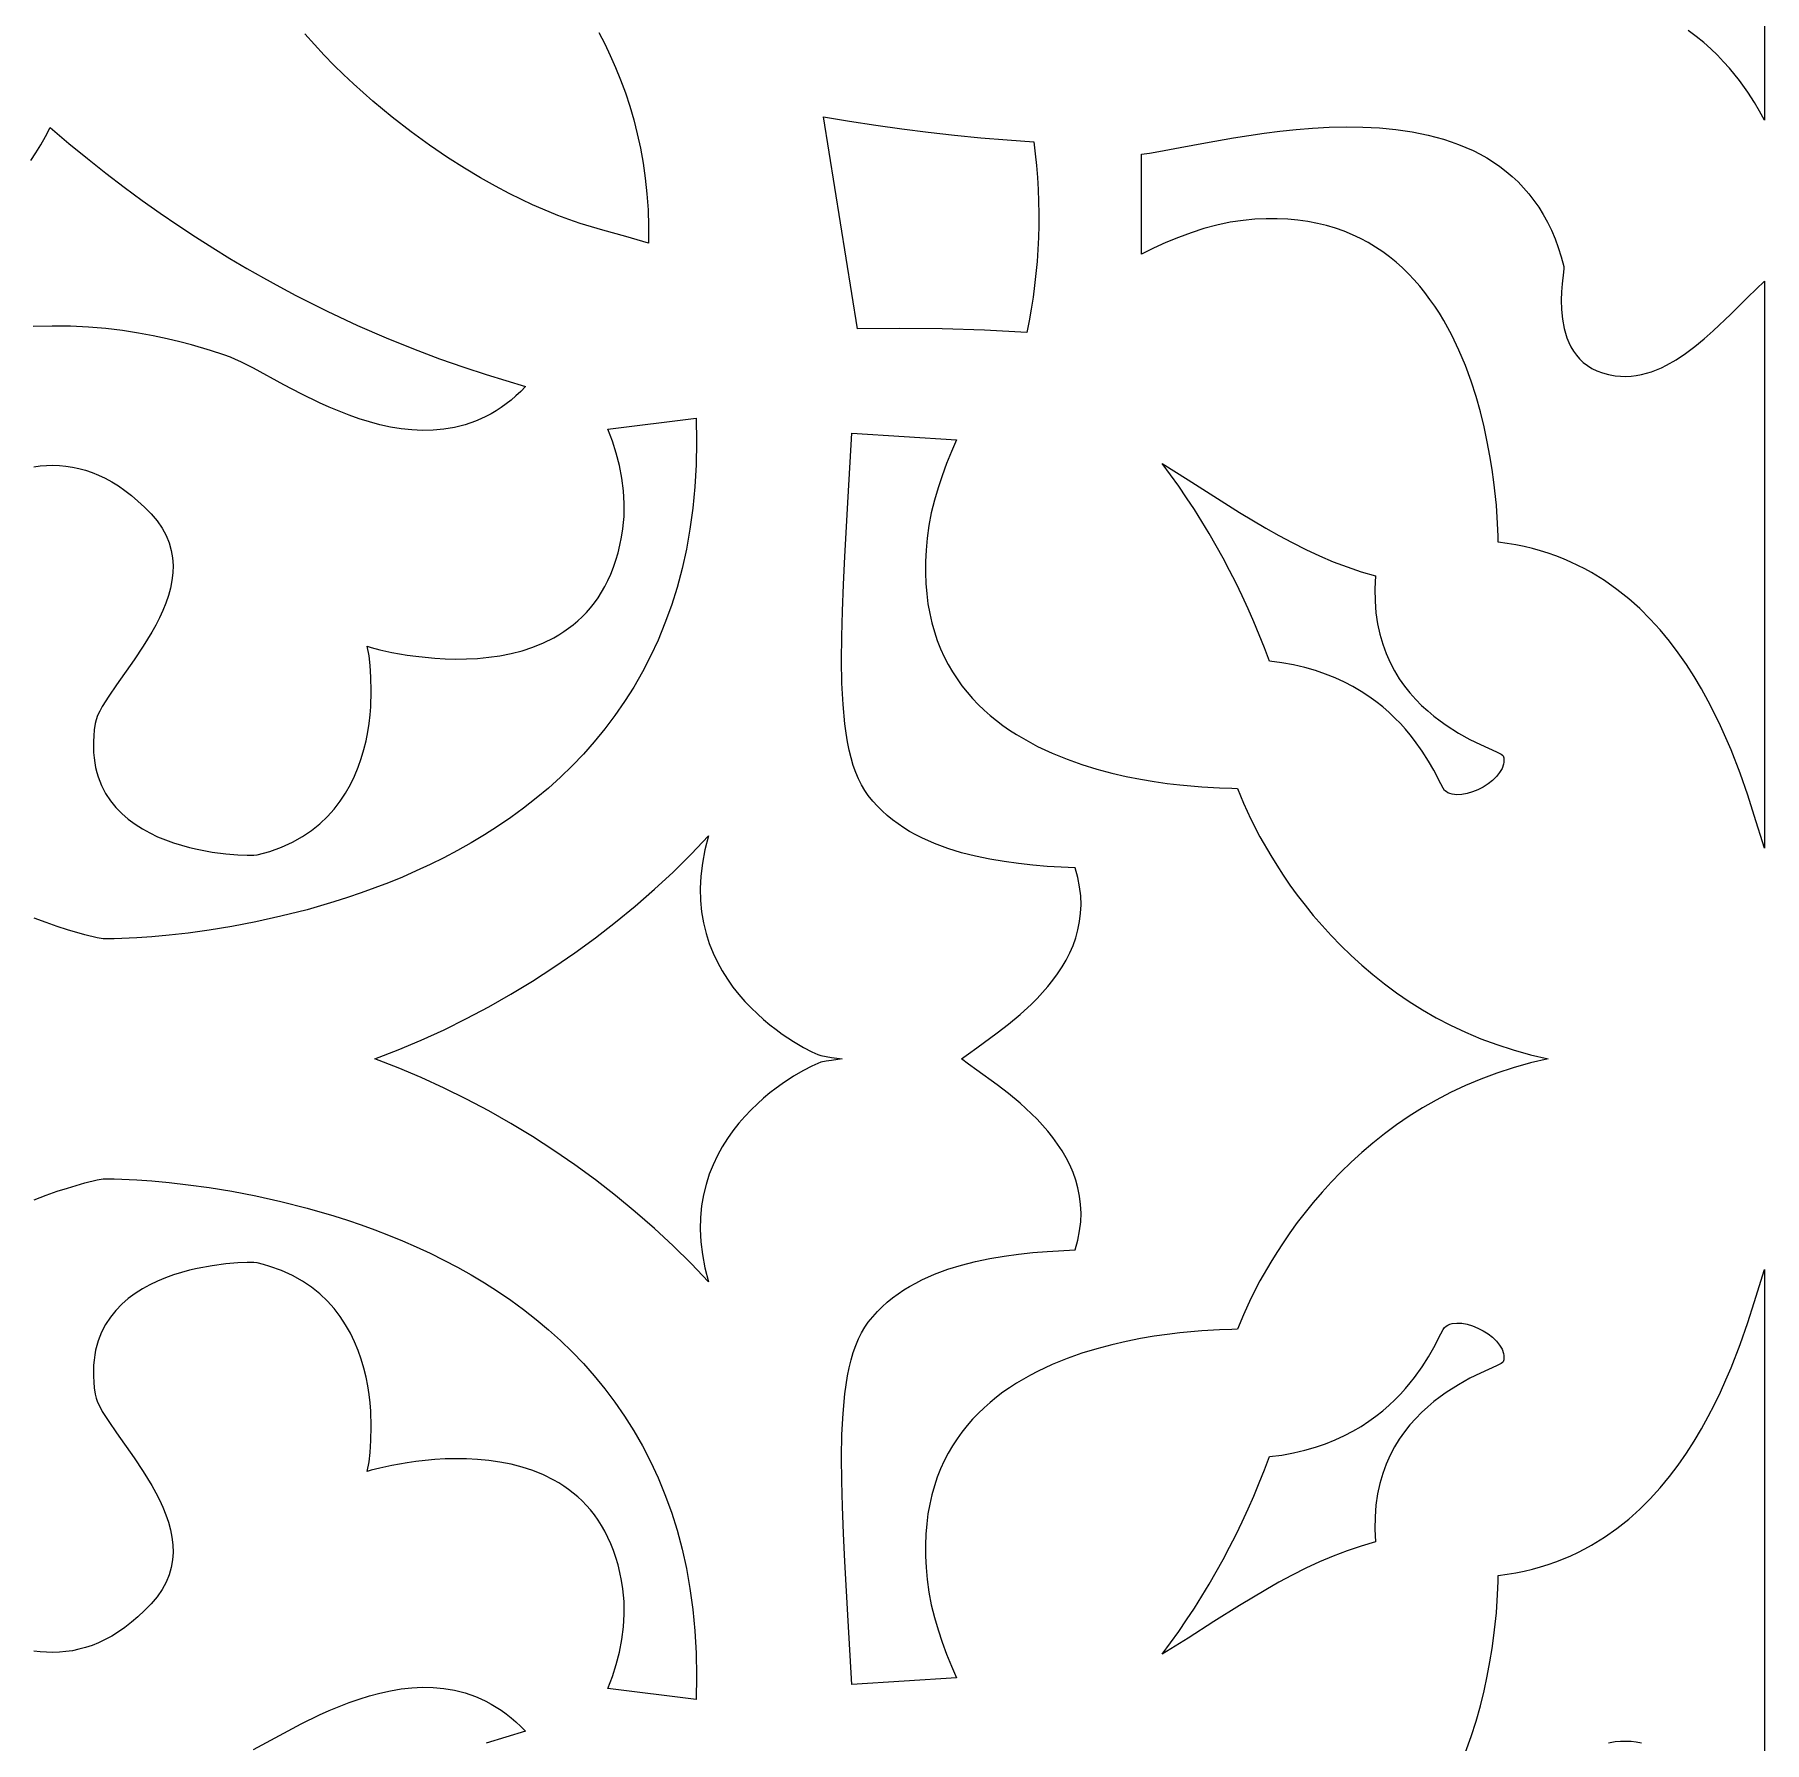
# Model space of a CAD drawing. Extents: x -270 to 270, y -847 to 847.
# Drawn here: x 10.4 to 67.5, y 111.6 to 168 of the extents above; entities that cross this region are included whole.
import ezdxf

# ---------------------------------------------------------------- set-up
doc = ezdxf.new("R2010")
doc.units = 0
doc.layers.add('LAYER_1', color=18, linetype='CONTINUOUS')

msp = doc.modelspace()

# ---------------------------------------------------------------- linework, layer by layer
at = {"layer": 'LAYER_1'}
for points in [[(67.5, 179.71), (67.5, 165.145), (67.341, 165.449), (67.178, 165.728), (66.957, 166.069), (66.679, 166.454), (66.343, 166.868), (66.152, 167.08), (65.948, 167.292), (65.728, 167.504), (65.494, 167.711), (65.244, 167.913), (64.98, 168.107)], [(29.001, 168.044), (29.193, 167.672), (29.378, 167.287), (29.554, 166.889), (29.72, 166.477), (29.876, 166.053), (30.021, 165.615), (30.153, 165.164), (30.271, 164.7), (30.375, 164.223), (30.464, 163.733), (30.535, 163.23), (30.59, 162.714), (30.625, 162.186), (30.641, 161.644), (30.637, 161.09), (29.886, 161.307), (29.133, 161.517), (28.385, 161.741), (28.014, 161.865), (27.647, 162), (27.355, 162.116), (26.805, 162.357), (26.446, 162.526), (26.037, 162.731), (25.583, 162.971), (25.088, 163.249), (24.557, 163.565), (23.996, 163.921), (23.409, 164.319), (22.8, 164.759), (22.175, 165.243), (21.538, 165.772), (20.893, 166.347), (20.57, 166.653), (20.247, 166.97), (19.924, 167.3), (19.603, 167.643), (19.284, 167.997)], [(10.234, 163.821), (10.403, 164.068), (10.567, 164.33), (10.725, 164.608), (10.877, 164.901), (11.494, 164.379), (12.107, 163.879), (12.716, 163.399), (13.319, 162.939), (13.917, 162.5), (14.51, 162.079), (15.096, 161.678), (15.676, 161.295), (16.249, 160.93), (16.815, 160.583), (17.373, 160.252), (17.922, 159.938), (18.463, 159.64), (18.996, 159.357), (19.518, 159.089), (20.031, 158.836), (21.027, 158.37), (21.978, 157.957), (22.882, 157.592), (23.736, 157.271), (24.535, 156.99), (25.278, 156.746), (26.581, 156.35), (26.423, 156.192), (26.263, 156.044), (26.102, 155.906), (25.938, 155.779), (25.774, 155.661), (25.607, 155.552), (25.439, 155.453), (25.27, 155.363), (25.1, 155.282), (24.929, 155.209), (24.583, 155.089), (24.235, 155), (23.883, 154.94), (23.531, 154.908), (23.177, 154.901), (22.824, 154.918), (22.471, 154.956), (22.12, 155.015), (21.771, 155.091), (21.426, 155.183), (21.085, 155.29), (20.748, 155.408), (20.417, 155.536), (20.093, 155.673), (19.776, 155.816), (19.166, 156.112), (18.595, 156.411), (17.596, 156.953), (17.179, 157.164), (16.995, 157.249), (16.828, 157.317), (16.609, 157.396), (16.172, 157.543), (15.54, 157.73), (15.158, 157.83), (14.737, 157.931), (14.28, 158.028), (13.789, 158.118), (13.267, 158.198), (12.719, 158.264), (12.146, 158.314), (11.552, 158.344), (10.939, 158.35), (10.312, 158.329)], [(10.335, 153.703), (10.545, 153.73), (10.756, 153.746), (10.968, 153.75), (11.181, 153.743), (11.396, 153.724), (11.611, 153.692), (11.826, 153.647), (12.043, 153.588), (12.259, 153.515), (12.476, 153.428), (12.693, 153.326), (12.911, 153.208), (13.128, 153.074), (13.345, 152.923), (13.561, 152.756), (13.777, 152.571), (13.993, 152.369), (14.207, 152.148), (14.407, 151.913), (14.571, 151.674), (14.703, 151.432), (14.803, 151.188), (14.874, 150.942), (14.917, 150.694), (14.935, 150.446), (14.928, 150.197), (14.9, 149.947), (14.851, 149.698), (14.784, 149.45), (14.7, 149.203), (14.601, 148.958), (14.49, 148.715), (14.367, 148.474), (14.235, 148.237), (13.951, 147.773), (13.652, 147.326), (13.067, 146.5), (12.811, 146.129), (12.598, 145.789), (12.513, 145.632), (12.444, 145.485), (12.394, 145.347), (12.363, 145.22), (12.335, 145.017), (12.315, 144.82), (12.305, 144.629), (12.304, 144.444), (12.31, 144.266), (12.326, 144.093), (12.349, 143.926), (12.379, 143.766), (12.417, 143.61), (12.463, 143.461), (12.573, 143.178), (12.709, 142.916), (12.867, 142.675), (13.046, 142.453), (13.243, 142.25), (13.456, 142.064), (13.684, 141.896), (13.923, 141.744), (14.171, 141.608), (14.426, 141.486), (14.687, 141.378), (14.95, 141.284), (15.214, 141.201), (15.476, 141.13), (15.734, 141.07), (16.229, 140.978), (16.682, 140.919), (17.074, 140.886), (17.388, 140.874), (17.606, 140.875), (17.71, 140.883), (17.925, 140.939), (18.131, 141), (18.52, 141.142), (18.879, 141.305), (19.208, 141.489), (19.509, 141.692), (19.784, 141.912), (20.032, 142.147), (20.257, 142.395), (20.458, 142.655), (20.636, 142.925), (20.794, 143.204), (20.932, 143.488), (21.051, 143.777), (21.153, 144.069), (21.239, 144.362), (21.309, 144.654), (21.366, 144.944), (21.41, 145.229), (21.442, 145.508), (21.464, 145.779), (21.482, 146.291), (21.472, 146.751), (21.445, 147.143), (21.409, 147.454), (21.351, 147.775), (21.483, 147.733), (21.761, 147.661), (22.163, 147.573), (22.671, 147.484), (22.959, 147.444), (23.265, 147.409), (23.587, 147.381), (23.924, 147.361), (24.272, 147.353), (24.629, 147.357), (24.993, 147.375), (25.361, 147.41), (25.731, 147.462), (26.099, 147.534), (26.465, 147.628), (26.824, 147.746), (27.176, 147.889), (27.517, 148.058), (27.682, 148.154), (27.844, 148.257), (28.003, 148.368), (28.156, 148.487), (28.306, 148.614), (28.45, 148.749), (28.59, 148.893), (28.724, 149.045), (28.852, 149.207), (28.974, 149.378), (29.09, 149.559), (29.199, 149.749), (29.301, 149.95), (29.396, 150.16), (29.483, 150.381), (29.562, 150.613), (29.633, 150.855), (29.696, 151.109), (29.749, 151.374), (29.794, 151.65), (29.818, 151.857), (29.834, 152.065), (29.841, 152.484), (29.815, 152.904), (29.761, 153.323), (29.68, 153.739), (29.575, 154.149), (29.447, 154.55), (29.3, 154.939), (32.212, 155.307), (32.226, 154.527), (32.212, 153.771), (32.171, 153.039), (32.103, 152.33), (32.009, 151.643), (31.891, 150.979), (31.748, 150.337), (31.582, 149.716), (31.395, 149.117), (31.185, 148.538), (30.956, 147.981), (30.707, 147.443), (30.439, 146.925), (30.153, 146.426), (29.851, 145.947), (29.532, 145.486), (29.198, 145.044), (28.85, 144.619), (28.489, 144.212), (28.115, 143.823), (27.729, 143.45), (27.333, 143.093), (26.926, 142.753), (26.511, 142.428), (26.088, 142.119), (25.657, 141.825), (25.22, 141.545), (24.777, 141.28), (24.33, 141.028), (23.88, 140.791), (23.426, 140.566), (22.97, 140.354), (22.514, 140.154), (22.057, 139.967), (21.601, 139.791), (21.146, 139.626), (20.694, 139.473), (20.245, 139.329), (19.361, 139.074), (18.5, 138.856), (17.671, 138.672), (16.88, 138.521), (16.133, 138.399), (15.439, 138.303), (14.803, 138.23), (14.234, 138.177), (13.738, 138.142), (12.994, 138.11), (12.627, 138.112), (12.429, 138.148), (12.026, 138.246), (11.451, 138.412), (11.11, 138.522), (10.74, 138.65), (10.344, 138.797)], [(10.344, 129.498), (10.74, 129.646), (11.11, 129.774), (11.451, 129.883), (12.026, 130.049), (12.429, 130.148), (12.627, 130.183), (12.994, 130.185), (13.738, 130.154), (14.234, 130.118), (14.803, 130.065), (15.439, 129.992), (16.133, 129.896), (16.88, 129.774), (17.671, 129.623), (18.5, 129.44), (19.361, 129.222), (20.245, 128.966), (20.694, 128.823), (21.146, 128.669), (21.601, 128.505), (22.057, 128.329), (22.514, 128.141), (22.97, 127.942), (23.426, 127.73), (23.88, 127.505), (24.33, 127.267), (24.777, 127.016), (25.22, 126.75), (25.657, 126.471), (26.088, 126.176), (26.511, 125.867), (26.926, 125.543), (27.333, 125.202), (27.729, 124.846), (28.115, 124.473), (28.489, 124.083), (28.85, 123.676), (29.198, 123.252), (29.532, 122.809), (29.851, 122.349), (30.153, 121.869), (30.439, 121.371), (30.707, 120.853), (30.956, 120.315), (31.185, 119.757), (31.395, 119.179), (31.582, 118.579), (31.748, 117.959), (31.891, 117.317), (32.009, 116.652), (32.103, 115.966), (32.171, 115.257), (32.212, 114.524), (32.226, 113.768), (32.212, 112.989), (29.3, 113.356), (29.447, 113.746), (29.575, 114.147), (29.68, 114.556), (29.761, 114.972), (29.815, 115.391), (29.841, 115.812), (29.834, 116.23), (29.818, 116.438), (29.794, 116.645), (29.749, 116.922), (29.696, 117.187), (29.633, 117.44), (29.562, 117.683), (29.483, 117.914), (29.396, 118.135), (29.301, 118.346), (29.199, 118.546), (29.09, 118.737), (28.974, 118.917), (28.852, 119.088), (28.724, 119.25), (28.59, 119.403), (28.45, 119.547), (28.306, 119.682), (28.156, 119.809), (28.003, 119.928), (27.844, 120.038), (27.682, 120.142), (27.517, 120.237), (27.176, 120.407), (26.824, 120.55), (26.465, 120.667), (26.099, 120.761), (25.731, 120.833), (25.361, 120.886), (24.993, 120.92), (24.629, 120.939), (24.272, 120.943), (23.924, 120.934), (23.587, 120.915), (23.265, 120.887), (22.959, 120.852), (22.671, 120.811), (22.163, 120.722), (21.761, 120.635), (21.483, 120.562), (21.351, 120.521), (21.409, 120.842), (21.445, 121.153), (21.472, 121.545), (21.482, 122.004), (21.464, 122.516), (21.442, 122.787), (21.41, 123.067), (21.366, 123.352), (21.309, 123.641), (21.239, 123.934), (21.153, 124.226), (21.051, 124.518), (20.932, 124.807), (20.794, 125.092), (20.636, 125.37), (20.458, 125.64), (20.257, 125.9), (20.032, 126.149), (19.784, 126.384), (19.509, 126.604), (19.208, 126.806), (18.879, 126.991), (18.52, 127.154), (18.131, 127.295), (17.925, 127.357), (17.71, 127.412), (17.606, 127.421), (17.388, 127.422), (17.074, 127.409), (16.682, 127.377), (16.229, 127.318), (15.734, 127.226), (15.476, 127.166), (15.214, 127.095), (14.95, 127.012), (14.687, 126.917), (14.426, 126.809), (14.171, 126.688), (13.923, 126.551), (13.684, 126.399), (13.456, 126.231), (13.243, 126.046), (13.046, 125.843), (12.867, 125.621), (12.709, 125.379), (12.573, 125.118), (12.463, 124.835), (12.417, 124.685), (12.379, 124.53), (12.349, 124.369), (12.326, 124.202), (12.31, 124.03), (12.304, 123.851), (12.305, 123.667), (12.315, 123.476), (12.335, 123.279), (12.363, 123.075), (12.394, 122.948), (12.444, 122.811), (12.513, 122.663), (12.598, 122.507), (12.811, 122.167), (13.067, 121.795), (13.652, 120.97), (13.951, 120.523), (14.235, 120.059), (14.367, 119.821), (14.49, 119.581), (14.601, 119.338), (14.7, 119.092), (14.784, 118.845), (14.851, 118.597), (14.9, 118.348), (14.928, 118.099), (14.935, 117.85), (14.917, 117.601), (14.874, 117.354), (14.803, 117.108), (14.703, 116.863), (14.571, 116.622), (14.407, 116.383), (14.207, 116.147), (13.993, 115.927), (13.777, 115.724), (13.561, 115.54), (13.345, 115.372), (13.128, 115.222), (12.911, 115.088), (12.693, 114.97), (12.476, 114.868), (12.259, 114.78), (12.043, 114.707), (11.826, 114.649), (11.611, 114.603), (11.396, 114.571), (11.181, 114.552), (10.968, 114.545), (10.756, 114.55), (10.545, 114.566), (10.335, 114.593)], [(57.622, 111.253), (57.809, 111.764), (57.974, 112.275), (58.117, 112.781), (58.241, 113.279), (58.346, 113.764), (58.433, 114.233), (58.506, 114.681), (58.565, 115.103), (58.646, 115.858), (58.689, 116.462), (58.707, 116.883), (58.71, 117.089), (59.002, 117.128), (59.286, 117.175), (59.565, 117.232), (59.837, 117.297), (60.102, 117.37), (60.362, 117.451), (60.615, 117.54), (60.862, 117.636), (61.103, 117.739), (61.338, 117.849), (61.568, 117.966), (61.792, 118.09), (62.222, 118.355), (62.631, 118.643), (63.018, 118.951), (63.384, 119.278), (63.73, 119.622), (64.057, 119.981), (64.365, 120.353), (64.655, 120.735), (64.928, 121.126), (65.183, 121.524), (65.422, 121.927), (65.646, 122.333), (65.855, 122.739), (66.049, 123.145), (66.23, 123.547), (66.397, 123.944), (66.696, 124.715), (66.951, 125.441), (67.166, 126.107), (67.5, 127.194), (67.5, 108.468)], [(17.596, 111.343), (18.595, 111.884), (19.166, 112.183), (19.776, 112.48), (20.093, 112.623), (20.417, 112.759), (20.748, 112.888), (21.085, 113.006), (21.426, 113.112), (21.771, 113.204), (22.12, 113.281), (22.471, 113.339), (22.824, 113.378), (23.177, 113.395), (23.531, 113.388), (23.883, 113.356), (24.235, 113.296), (24.583, 113.207), (24.929, 113.086), (25.1, 113.014), (25.27, 112.932), (25.439, 112.842), (25.607, 112.743), (25.774, 112.635), (25.938, 112.517), (26.102, 112.389), (26.263, 112.252), (26.423, 112.104), (26.581, 111.945), (25.278, 111.55)], [(63.438, 111.549), (63.268, 111.581), (63.095, 111.601), (62.921, 111.609), (62.745, 111.605), (62.568, 111.588), (62.35, 111.55)]]:
    msp.add_lwpolyline(points, dxfattribs=at)
for points in [[(37.281, 165.113), (38.146, 164.982), (39.013, 164.862), (39.881, 164.753), (40.75, 164.656), (41.62, 164.57), (42.491, 164.495), (43.363, 164.432), (43.412, 164.041), (43.453, 163.648), (43.485, 163.254), (43.508, 162.859), (43.524, 162.463), (43.53, 162.066), (43.529, 161.67), (43.519, 161.273), (43.5, 160.876), (43.474, 160.48), (43.438, 160.086), (43.395, 159.692), (43.343, 159.3), (43.283, 158.909), (43.214, 158.521), (43.137, 158.135), (41.741, 158.208), (40.343, 158.253), (38.945, 158.267), (37.547, 158.253), (36.418, 165.255)], [(54.234, 164.919), (54.784, 164.891), (55.329, 164.84), (55.866, 164.762), (56.392, 164.656), (56.65, 164.591), (56.905, 164.519), (57.155, 164.438), (57.401, 164.349), (57.642, 164.25), (57.879, 164.143), (58.11, 164.026), (58.335, 163.9), (58.554, 163.763), (58.766, 163.616), (58.972, 163.458), (59.171, 163.29), (59.362, 163.11), (59.546, 162.919), (59.721, 162.716), (59.888, 162.501), (60.046, 162.274), (60.195, 162.034), (60.334, 161.781), (60.464, 161.514), (60.584, 161.235), (60.693, 160.941), (60.791, 160.634), (60.878, 160.311), (60.875, 160.253), (60.86, 160.133), (60.815, 159.739), (60.797, 159.483), (60.789, 159.199), (60.797, 158.896), (60.828, 158.581), (60.887, 158.265), (60.928, 158.109), (60.979, 157.955), (61.039, 157.805), (61.111, 157.66), (61.193, 157.52), (61.288, 157.388), (61.396, 157.264), (61.517, 157.148), (61.652, 157.043), (61.802, 156.949), (61.968, 156.868), (62.15, 156.8), (62.35, 156.746), (62.568, 156.708), (62.745, 156.691), (62.921, 156.687), (63.095, 156.695), (63.268, 156.715), (63.438, 156.746), (63.607, 156.788), (63.774, 156.841), (63.939, 156.903), (64.103, 156.974), (64.265, 157.053), (64.585, 157.235), (64.898, 157.445), (65.206, 157.677), (65.508, 157.928), (65.806, 158.193), (66.386, 158.747), (66.95, 159.304), (67.5, 159.828), (67.5, 141.102), (67.166, 142.189), (66.951, 142.855), (66.696, 143.581), (66.397, 144.352), (66.23, 144.749), (66.049, 145.151), (65.855, 145.556), (65.646, 145.963), (65.422, 146.368), (65.183, 146.771), (64.928, 147.169), (64.655, 147.56), (64.365, 147.943), (64.057, 148.314), (63.73, 148.673), (63.384, 149.017), (63.018, 149.345), (62.631, 149.653), (62.222, 149.941), (61.792, 150.206), (61.568, 150.329), (61.338, 150.446), (61.103, 150.556), (60.862, 150.66), (60.615, 150.756), (60.362, 150.845), (60.102, 150.926), (59.837, 150.999), (59.565, 151.064), (59.286, 151.12), (59.002, 151.168), (58.71, 151.207), (58.707, 151.412), (58.689, 151.834), (58.646, 152.438), (58.565, 153.192), (58.506, 153.615), (58.433, 154.063), (58.346, 154.531), (58.241, 155.017), (58.117, 155.515), (57.974, 156.021), (57.809, 156.532), (57.622, 157.042), (57.41, 157.549), (57.172, 158.047), (56.907, 158.533), (56.763, 158.77), (56.612, 159.003), (56.454, 159.23), (56.288, 159.452), (56.114, 159.667), (55.931, 159.876), (55.741, 160.077), (55.542, 160.271), (55.334, 160.456), (55.117, 160.633), (54.891, 160.8), (54.656, 160.958), (54.411, 161.105), (54.157, 161.241), (53.893, 161.366), (53.619, 161.479), (53.335, 161.58), (53.04, 161.667), (52.735, 161.741), (52.419, 161.801), (52.092, 161.847), (51.754, 161.878), (51.404, 161.893), (51.043, 161.892), (50.67, 161.875), (50.286, 161.84), (49.849, 161.776), (49.416, 161.685), (48.988, 161.569), (48.564, 161.432), (48.146, 161.276), (47.732, 161.105), (47.324, 160.921), (46.923, 160.728), (46.923, 164.023), (47.189, 164.06), (47.493, 164.11), (48.204, 164.241), (49.036, 164.398), (49.966, 164.563), (50.973, 164.716), (51.498, 164.782), (52.034, 164.838), (52.578, 164.883), (53.128, 164.912), (53.681, 164.925)], [(40.814, 154.592), (40.647, 154.202), (40.488, 153.807), (40.339, 153.407), (40.204, 153.003), (40.083, 152.594), (39.981, 152.18), (39.9, 151.763), (39.841, 151.342), (39.807, 150.949), (39.789, 150.57), (39.786, 150.203), (39.8, 149.848), (39.829, 149.505), (39.872, 149.174), (39.929, 148.855), (40, 148.547), (40.084, 148.251), (40.18, 147.965), (40.289, 147.69), (40.409, 147.426), (40.54, 147.173), (40.682, 146.929), (40.834, 146.695), (40.995, 146.471), (41.165, 146.257), (41.344, 146.052), (41.531, 145.856), (41.726, 145.669), (41.927, 145.491), (42.135, 145.321), (42.349, 145.16), (42.569, 145.006), (42.794, 144.861), (43.023, 144.723), (43.256, 144.592), (43.492, 144.469), (43.974, 144.243), (44.464, 144.044), (44.958, 143.87), (45.451, 143.718), (45.941, 143.588), (46.422, 143.478), (46.892, 143.385), (47.345, 143.309), (47.777, 143.247), (48.186, 143.199), (48.914, 143.134), (49.497, 143.1), (49.903, 143.085), (50.099, 143.074), (50.293, 142.597), (50.539, 142.063), (50.838, 141.483), (51.192, 140.864), (51.39, 140.544), (51.602, 140.219), (51.829, 139.889), (52.071, 139.556), (52.328, 139.221), (52.6, 138.886), (52.887, 138.551), (53.191, 138.218), (53.51, 137.888), (53.845, 137.562), (54.197, 137.242), (54.565, 136.929), (54.95, 136.623), (55.352, 136.327), (55.771, 136.042), (56.208, 135.768), (56.662, 135.507), (57.134, 135.261), (57.625, 135.029), (58.133, 134.815), (58.66, 134.618), (59.206, 134.441), (59.771, 134.284), (60.355, 134.148), (59.771, 134.012), (59.206, 133.855), (58.66, 133.677), (58.133, 133.481), (57.625, 133.266), (57.134, 133.035), (56.662, 132.788), (56.208, 132.528), (55.771, 132.254), (55.352, 131.968), (54.95, 131.672), (54.565, 131.367), (54.197, 131.054), (53.845, 130.733), (53.51, 130.408), (53.191, 130.078), (52.887, 129.745), (52.6, 129.41), (52.328, 129.074), (52.071, 128.739), (51.829, 128.406), (51.602, 128.077), (51.39, 127.751), (51.192, 127.431), (50.838, 126.813), (50.539, 126.232), (50.293, 125.698), (50.099, 125.221), (49.903, 125.211), (49.497, 125.195), (48.914, 125.162), (48.186, 125.097), (47.777, 125.048), (47.345, 124.987), (46.892, 124.911), (46.422, 124.818), (45.941, 124.708), (45.451, 124.577), (44.958, 124.426), (44.464, 124.251), (43.974, 124.052), (43.492, 123.827), (43.256, 123.703), (43.023, 123.573), (42.794, 123.435), (42.569, 123.289), (42.349, 123.136), (42.135, 122.974), (41.927, 122.805), (41.726, 122.626), (41.531, 122.439), (41.344, 122.244), (41.165, 122.039), (40.995, 121.824), (40.834, 121.6), (40.682, 121.367), (40.54, 121.123), (40.409, 120.869), (40.289, 120.605), (40.18, 120.33), (40.084, 120.045), (40, 119.748), (39.929, 119.44), (39.872, 119.121), (39.829, 118.79), (39.8, 118.448), (39.786, 118.093), (39.789, 117.726), (39.807, 117.346), (39.841, 116.954), (39.9, 116.533), (39.981, 116.115), (40.083, 115.702), (40.204, 115.293), (40.339, 114.888), (40.488, 114.488), (40.647, 114.094), (40.814, 113.704), (37.356, 113.483), (37.237, 115.588), (37.125, 117.553), (37.079, 118.478), (37.044, 119.361), (37.022, 120.201), (37.017, 120.996), (37.03, 121.742), (37.066, 122.439), (37.126, 123.084), (37.166, 123.386), (37.214, 123.675), (37.269, 123.949), (37.333, 124.209), (37.404, 124.455), (37.485, 124.685), (37.574, 124.901), (37.673, 125.101), (37.782, 125.285), (37.9, 125.454), (38.046, 125.632), (38.199, 125.801), (38.36, 125.961), (38.528, 126.112), (38.703, 126.255), (38.885, 126.389), (39.073, 126.516), (39.266, 126.635), (39.465, 126.746), (39.669, 126.851), (40.092, 127.039), (40.53, 127.201), (40.982, 127.34), (41.444, 127.457), (41.914, 127.555), (42.388, 127.635), (42.865, 127.699), (43.34, 127.75), (43.812, 127.79), (44.733, 127.842), (44.821, 128.157), (44.882, 128.464), (44.917, 128.764), (44.927, 129.055), (44.915, 129.339), (44.881, 129.616), (44.826, 129.884), (44.753, 130.145), (44.662, 130.399), (44.555, 130.644), (44.434, 130.883), (44.299, 131.113), (44.152, 131.336), (43.995, 131.551), (43.829, 131.759), (43.656, 131.959), (43.476, 132.152), (43.291, 132.337), (42.913, 132.685), (42.532, 133.003), (42.16, 133.291), (41.487, 133.778), (41.208, 133.977), (40.984, 134.148), (41.208, 134.318), (41.487, 134.518), (42.16, 135.005), (42.532, 135.293), (42.913, 135.611), (43.291, 135.958), (43.476, 136.144), (43.656, 136.336), (43.829, 136.536), (43.995, 136.744), (44.152, 136.96), (44.299, 137.183), (44.434, 137.413), (44.555, 137.651), (44.662, 137.897), (44.753, 138.15), (44.826, 138.411), (44.881, 138.68), (44.915, 138.956), (44.927, 139.24), (44.917, 139.532), (44.882, 139.831), (44.821, 140.139), (44.733, 140.454), (43.812, 140.506), (43.34, 140.545), (42.865, 140.596), (42.388, 140.661), (41.914, 140.741), (41.444, 140.838), (40.982, 140.955), (40.53, 141.094), (40.092, 141.257), (39.669, 141.445), (39.465, 141.549), (39.266, 141.661), (39.073, 141.78), (38.885, 141.906), (38.703, 142.041), (38.528, 142.184), (38.36, 142.335), (38.199, 142.495), (38.046, 142.664), (37.9, 142.842), (37.782, 143.01), (37.673, 143.195), (37.574, 143.395), (37.485, 143.61), (37.404, 143.841), (37.333, 144.086), (37.269, 144.346), (37.214, 144.621), (37.166, 144.909), (37.126, 145.211), (37.066, 145.856), (37.03, 146.553), (37.017, 147.3), (37.022, 148.094), (37.044, 148.934), (37.079, 149.818), (37.125, 150.743), (37.237, 152.708), (37.356, 154.812)], [(48.461, 153.274), (49.311, 152.733), (50.165, 152.196), (51.028, 151.679), (51.464, 151.432), (51.905, 151.196), (52.349, 150.972), (52.799, 150.762), (53.254, 150.568), (53.715, 150.392), (54.183, 150.236), (54.658, 150.102), (54.635, 149.675), (54.639, 149.269), (54.668, 148.883), (54.721, 148.517), (54.796, 148.17), (54.891, 147.841), (55.005, 147.531), (55.136, 147.238), (55.282, 146.962), (55.441, 146.703), (55.612, 146.46), (55.793, 146.232), (55.982, 146.019), (56.178, 145.821), (56.379, 145.637), (56.583, 145.467), (56.788, 145.309), (56.993, 145.164), (57.395, 144.909), (57.775, 144.697), (58.12, 144.526), (58.648, 144.286), (58.804, 144.209), (58.849, 144.179), (58.87, 144.155), (58.889, 144.087), (58.897, 144.017), (58.895, 143.948), (58.884, 143.877), (58.835, 143.738), (58.755, 143.6), (58.648, 143.468), (58.518, 143.343), (58.37, 143.227), (58.207, 143.124), (58.036, 143.035), (57.858, 142.963), (57.68, 142.91), (57.506, 142.879), (57.339, 142.871), (57.184, 142.89), (57.113, 142.91), (57.046, 142.938), (56.985, 142.973), (56.929, 143.016), (56.884, 143.086), (56.813, 143.227), (56.578, 143.685), (56.408, 143.983), (56.199, 144.313), (55.946, 144.667), (55.802, 144.849), (55.646, 145.034), (55.478, 145.219), (55.296, 145.405), (55.101, 145.588), (54.892, 145.769), (54.669, 145.946), (54.432, 146.118), (54.179, 146.283), (53.91, 146.441), (53.626, 146.59), (53.325, 146.729), (53.007, 146.857), (52.672, 146.972), (52.319, 147.073), (51.948, 147.16), (51.558, 147.231), (51.149, 147.284), (50.986, 147.72), (50.814, 148.154), (50.634, 148.584), (50.446, 149.012), (50.25, 149.435), (50.047, 149.855), (49.836, 150.272), (49.617, 150.684), (49.391, 151.091), (49.158, 151.495), (48.917, 151.893), (48.67, 152.286), (48.415, 152.674), (48.154, 153.057), (47.886, 153.434), (47.612, 153.805)], [(32.506, 141.052), (32.42, 140.611), (32.368, 140.185), (32.347, 139.776), (32.356, 139.382), (32.393, 139.003), (32.455, 138.64), (32.54, 138.292), (32.647, 137.959), (32.773, 137.641), (32.916, 137.339), (33.075, 137.051), (33.247, 136.778), (33.43, 136.519), (33.623, 136.276), (33.823, 136.046), (34.027, 135.832), (34.235, 135.631), (34.444, 135.444), (34.652, 135.272), (34.857, 135.113), (35.057, 134.969), (35.434, 134.72), (35.765, 134.526), (36.036, 134.385), (36.23, 134.297), (36.33, 134.26), (36.506, 134.225), (36.683, 134.198), (37.039, 134.148), (36.683, 134.098), (36.506, 134.071), (36.33, 134.035), (36.23, 133.998), (36.036, 133.91), (35.765, 133.769), (35.434, 133.575), (35.057, 133.327), (34.857, 133.182), (34.652, 133.024), (34.444, 132.851), (34.235, 132.665), (34.027, 132.464), (33.823, 132.249), (33.623, 132.02), (33.43, 131.776), (33.247, 131.518), (33.075, 131.245), (32.916, 130.957), (32.773, 130.654), (32.647, 130.337), (32.54, 130.004), (32.455, 129.656), (32.393, 129.293), (32.356, 128.914), (32.347, 128.52), (32.368, 128.11), (32.42, 127.685), (32.506, 127.243), (32.627, 126.786), (32.048, 127.39), (31.45, 127.978), (30.834, 128.548), (30.201, 129.101), (29.552, 129.635), (28.888, 130.151), (28.209, 130.647), (27.518, 131.124), (26.813, 131.58), (26.097, 132.014), (25.37, 132.427), (24.632, 132.818), (23.886, 133.186), (23.131, 133.53), (22.369, 133.851), (21.6, 134.148), (22.369, 134.445), (23.131, 134.765), (23.886, 135.11), (24.632, 135.478), (25.37, 135.868), (26.097, 136.281), (26.813, 136.716), (27.518, 137.172), (28.209, 137.648), (28.888, 138.144), (29.552, 138.66), (30.201, 139.195), (30.834, 139.747), (31.45, 140.318), (32.048, 140.906), (32.627, 141.51)], [(57.506, 125.417), (57.68, 125.385), (57.858, 125.333), (58.036, 125.26), (58.207, 125.171), (58.37, 125.068), (58.518, 124.953), (58.648, 124.828), (58.755, 124.695), (58.835, 124.558), (58.884, 124.418), (58.895, 124.348), (58.897, 124.278), (58.889, 124.209), (58.87, 124.14), (58.849, 124.116), (58.804, 124.087), (58.648, 124.01), (58.12, 123.77), (57.775, 123.598), (57.395, 123.387), (56.993, 123.132), (56.788, 122.987), (56.583, 122.829), (56.379, 122.658), (56.178, 122.474), (55.982, 122.276), (55.793, 122.063), (55.612, 121.836), (55.441, 121.593), (55.282, 121.333), (55.136, 121.057), (55.005, 120.765), (54.891, 120.454), (54.796, 120.126), (54.721, 119.778), (54.668, 119.412), (54.639, 119.026), (54.635, 118.62), (54.658, 118.194), (54.183, 118.059), (53.715, 117.903), (53.254, 117.727), (52.799, 117.533), (52.349, 117.324), (51.905, 117.1), (51.464, 116.863), (51.028, 116.617), (50.165, 116.099), (49.311, 115.563), (48.461, 115.021), (47.612, 114.491), (47.886, 114.862), (48.154, 115.239), (48.415, 115.621), (48.67, 116.009), (48.917, 116.403), (49.158, 116.801), (49.391, 117.204), (49.617, 117.612), (49.836, 118.024), (50.047, 118.44), (50.25, 118.86), (50.446, 119.284), (50.634, 119.711), (50.814, 120.142), (50.986, 120.575), (51.149, 121.012), (51.558, 121.065), (51.948, 121.136), (52.319, 121.222), (52.672, 121.324), (53.007, 121.439), (53.325, 121.567), (53.626, 121.706), (53.91, 121.855), (54.179, 122.012), (54.432, 122.178), (54.669, 122.349), (54.892, 122.526), (55.101, 122.707), (55.296, 122.891), (55.478, 123.076), (55.646, 123.262), (55.802, 123.446), (55.946, 123.629), (56.199, 123.982), (56.408, 124.313), (56.578, 124.611), (56.813, 125.069), (56.884, 125.21), (56.929, 125.279), (56.985, 125.322), (57.046, 125.358), (57.113, 125.385), (57.184, 125.405), (57.339, 125.424)]]:
    msp.add_lwpolyline(points, close=True, dxfattribs=at)

doc.saveas('drawing.dxf')
